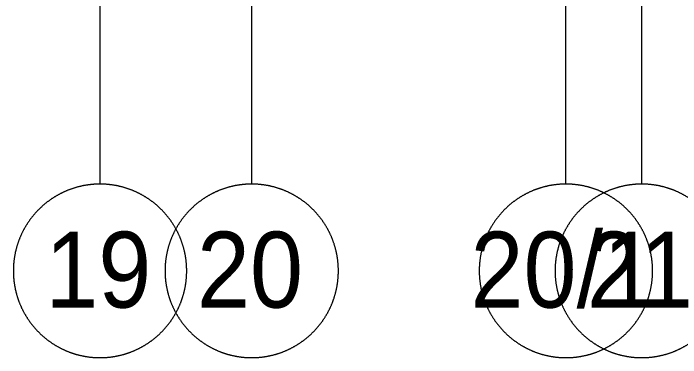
# Model space of a CAD drawing. Header units: millimetres. Extents: x 3914 to 443608, y -156176 to 78197.
# Drawn here: x 385180 to 391339, y -149483 to -146308 of the extents above; entities that cross this region are included whole.
import ezdxf

# ---------------------------------------------------------------- set-up
doc = ezdxf.new("R2010")
doc.units = ezdxf.units.MM
doc.linetypes.add('50_200_ШТРИХ_1Т_ш5_п1_п1_', pattern=[700, 500, -100, 0, -100])
doc.layers.add('Оси', color=7, linetype='Continuous', lineweight=9)
doc.layers.add('Оси-1', color=7, linetype='50_200_ШТРИХ_1Т_ш5_п1_п1_', lineweight=9)
doc.styles.add('Arial', font='arial.ttf', dxfattribs={"width": 0.9, "height": 700})

# ---------------------------------------------------------------- blocks, each defined once
blk = doc.blocks.new('Ось сетки - D8-29747960-Объем проектирования 3 этажа')
at = {"layer": 'Оси-1'}
for start, end in [(360, 180), (180, 360)]:
    blk.add_arc((0, 0), 4, start, end, dxfattribs=at)

msp = doc.modelspace()

# ---------------------------------------------------------------- linework, layer by layer
at = {"layer": 'Оси'}
for points in [[(390979.7, -147882.9), (390979.7, -142882.9), (390979.7, -123398.6), (390979.7, -118398.6)], [(385979.7, -147882.9), (385979.7, -142882.9), (385979.7, -123578.6), (385979.7, -118578.6)], [(387379.7, -147882.9), (387379.7, -142882.9), (387379.7, -123578.6), (387379.7, -118578.6)], [(390279.7, -147882.9), (390279.7, -142882.9), (390279.7, -123578.6), (390279.7, -118578.6)]]:
    msp.add_lwpolyline(points, dxfattribs=at)

# ---------------------------------------------------------------- block references
at = {"layer": 'Оси-1', "xscale": 199.9999999999999, "yscale": 199.9999999999999, "zscale": 199.9999999999999}
for p in [(385979.7, -148682.9), (387379.7, -148682.9), (390279.7, -148682.9), (390979.7, -148682.9)]:
    msp.add_blockref('Ось сетки - D8-29747960-Объем проектирования 3 этажа', p, dxfattribs=at)

# ---------------------------------------------------------------- texts
at = {"layer": 'Оси', "char_height": 700, "attachment_point": 1, "style": 'Arial'}
for s, insert, width in [('20/1', (389399.2, -148321.6), 2121.265), ('19', (385474.5, -148321.6), 1212.151), ('20', (386874.5, -148321.6), 1212.151), ('21', (390474.5, -148321.6), 1212.151)]:
    msp.add_mtext(s, dxfattribs=dict(at, insert=insert, width=width))

doc.saveas('drawing.dxf')
